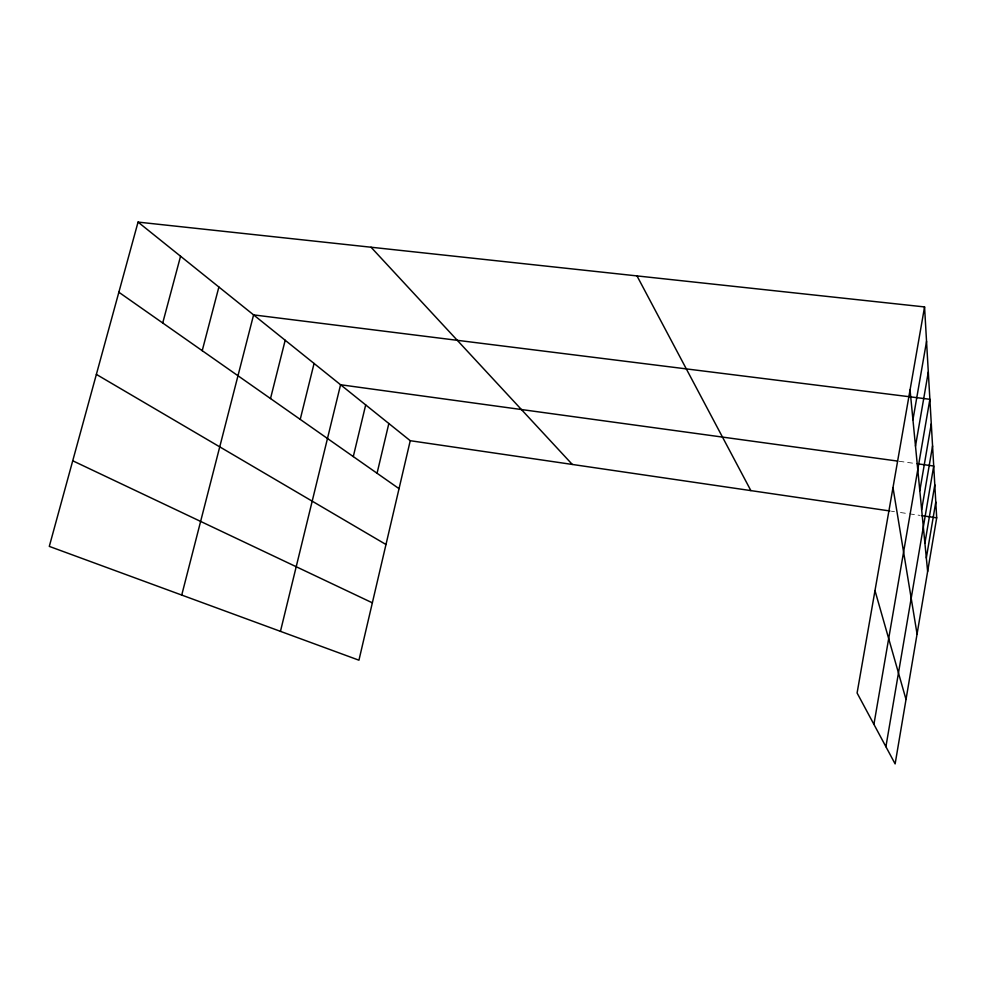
<?xml version="1.0" encoding="UTF-8"?>
<svg xmlns="http://www.w3.org/2000/svg" width="986" height="986" viewBox="0 0 986 986"><rect width="100%" height="100%" fill="white"/><g stroke="black" fill="none" stroke-linecap="round" stroke-linejoin="round"><path stroke-width="0.74" stroke-dasharray="4.93 3.7" d="M899.084 461.275L915.649 463.556M891.418 511.204L894.438 511.648M900.477 512.535L908.02 513.632M909.536 513.854L920.098 515.407"/><path stroke-width="1.48" d="M926.322 557.965L935.788 502.071M924.56 306.929L936.7 517.835L895.128 763.903L857.093 692.998L924.56 306.929L138.052 222.096L49.3 546.392L358.941 660.201L410.25 440.705L138.052 222.096M921.651 509.762L932.559 445.943M885.909 746.71L933.717 466.033L917.153 463.753M924.893 543.2L934.802 484.865M915.489 446.128L928.307 371.993M873.916 724.353L929.884 399.293L253.587 314.891L181.732 595.063M919.815 490.732L931.289 423.807M912.937 419.753L926.544 341.415M377.059 473.255L388.841 423.512M353.284 456.592L365.695 404.913M280.455 631.348L340.577 384.75L897.568 461.078M300.225 419.383L314.078 363.464M270.509 398.554L285.188 340.269M202.216 350.683L218.88 287.012M162.715 322.989L180.561 256.237M410.25 440.705L889.914 510.982M921.602 515.629L936.7 517.835M72.73 460.782L372.351 602.828M96.369 374.397L385.982 544.506M118.862 292.238L399.034 488.662M371.032 247.227L572.299 464.443M636.993 275.907L750.876 490.609M874.989 590.577L906.023 699.444M892.996 487.577L917.066 634.035M910.053 389.975L927.641 571.486"/></g></svg>
